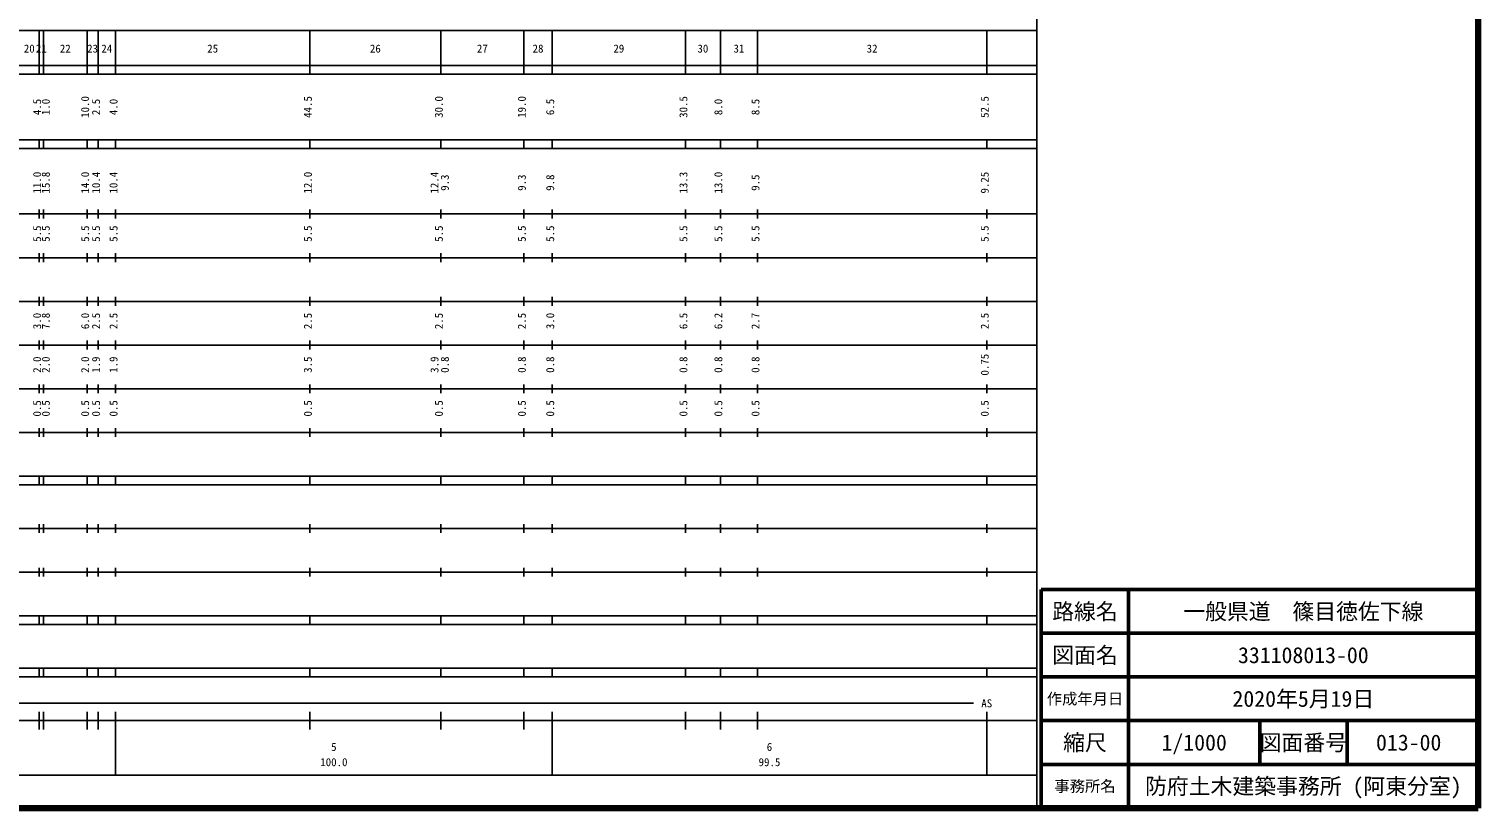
# Model space of a CAD drawing. Units: millimetres on the paper, enlarged 1000 times. Extents: x 40000 to 680000, y 20000 to 380000.
# Drawn here: x 348183 to 680000, y 20000 to 198357 of the extents above; entities that cross this region are included whole.
import ezdxf
from ezdxf.enums import TextEntityAlignment as Align

# ---------------------------------------------------------------- set-up
doc = ezdxf.new("R2010")
doc.units = ezdxf.units.MM
doc.header["$LTSCALE"] = 1000
for name, color, linetype, lineweight in [('M-TTL', 2, 'Continuous', 140), ('M-TTL-BAND', 7, 'Continuous', 25), ('M-TTL-FRAM', 2, 'Continuous', 50), ('M-TTL-LINE', 7, 'Continuous', 50)]:
    doc.layers.add(name, color=color, linetype=linetype, lineweight=lineweight)
doc.layers.add('M-TTL-TXT', color=7, linetype='Continuous')
doc.styles.add('ＭＳ ゴシック', font='')
doc.styles.get('ＭＳ ゴシック').set_extended_font_data('MS Gothic')

msp = doc.modelspace()

# ---------------------------------------------------------------- linework, layer by layer
at = {"layer": 'M-TTL'}
for p, q in [((680000, 20000), (680000, 380000)), ((40000, 20000), (680000, 20000))]:
    msp.add_line(p, q, dxfattribs=at)
at = {"layer": 'M-TTL-BAND'}
for p, q in [((579000, 20000), (579000, 370000)), ((68000, 198000), (579000, 198000)), ((350500, 188000), (350500, 198000)), ((351500, 188000), (351500, 198000)), ((361500, 188000), (361500, 198000)), ((364000, 188000), (364000, 198000)), ((368000, 188000), (368000, 198000)), ((412500, 188000), (412500, 198000)), ((442500, 188000), (442500, 198000)), ((461500, 188000), (461500, 198000)), ((468000, 188000), (468000, 198000)), ((498500, 188000), (498500, 198000)), ((506500, 188000), (506500, 198000)), ((515000, 188000), (515000, 198000)), ((567500, 188000), (567500, 198000)), ((40000, 190000), (579000, 190000)), ((40000, 188000), (579000, 188000)), ((40000, 173000), (579000, 173000)), ((40000, 173000), (579000, 173000)), ((350500, 171000), (350500, 173000)), ((351500, 171000), (351500, 173000)), ((361500, 171000), (361500, 173000)), ((364000, 171000), (364000, 173000)), ((368000, 171000), (368000, 173000)), ((412500, 171000), (412500, 173000)), ((442500, 171000), (442500, 173000)), ((461500, 171000), (461500, 173000)), ((468000, 171000), (468000, 173000)), ((498500, 171000), (498500, 173000)), ((506500, 171000), (506500, 173000)), ((515000, 171000), (515000, 173000)), ((567500, 171000), (567500, 173000)), ((40000, 171000), (579000, 171000)), ((40000, 171000), (579000, 171000)), ((40000, 156000), (579000, 156000)), ((40000, 156000), (579000, 156000)), ((350500, 155000), (350500, 157000)), ((351500, 155000), (351500, 157000)), ((361500, 155000), (361500, 157000)), ((364000, 155000), (364000, 157000)), ((368000, 155000), (368000, 157000)), ((412500, 155000), (412500, 157000)), ((442500, 155000), (442500, 157000)), ((461500, 155000), (461500, 157000)), ((468000, 155000), (468000, 157000)), ((498500, 155000), (498500, 157000)), ((506500, 155000), (506500, 157000)), ((515000, 155000), (515000, 157000)), ((567500, 155000), (567500, 157000)), ((46000, 146000), (579000, 146000)), ((46000, 146000), (579000, 146000)), ((350500, 145000), (350500, 147000)), ((351500, 145000), (351500, 147000)), ((361500, 145000), (361500, 147000)), ((364000, 145000), (364000, 147000)), ((368000, 145000), (368000, 147000)), ((412500, 145000), (412500, 147000)), ((442500, 145000), (442500, 147000)), ((461500, 145000), (461500, 147000)), ((468000, 145000), (468000, 147000)), ((498500, 145000), (498500, 147000)), ((506500, 145000), (506500, 147000)), ((515000, 145000), (515000, 147000)), ((567500, 145000), (567500, 147000)), ((350500, 135000), (350500, 137000)), ((351500, 135000), (351500, 137000)), ((361500, 135000), (361500, 137000)), ((364000, 135000), (364000, 137000)), ((368000, 135000), (368000, 137000)), ((412500, 135000), (412500, 137000)), ((442500, 135000), (442500, 137000)), ((461500, 135000), (461500, 137000)), ((468000, 135000), (468000, 137000)), ((498500, 135000), (498500, 137000)), ((506500, 135000), (506500, 137000)), ((515000, 135000), (515000, 137000)), ((567500, 135000), (567500, 137000)), ((52000, 136000), (579000, 136000)), ((52000, 136000), (579000, 136000)), ((350500, 125000), (350500, 127000)), ((351500, 125000), (351500, 127000)), ((361500, 125000), (361500, 127000)), ((364000, 125000), (364000, 127000)), ((368000, 125000), (368000, 127000)), ((412500, 125000), (412500, 127000)), ((442500, 125000), (442500, 127000)), ((461500, 125000), (461500, 127000)), ((468000, 125000), (468000, 127000)), ((498500, 125000), (498500, 127000)), ((506500, 125000), (506500, 127000)), ((515000, 125000), (515000, 127000)), ((567500, 125000), (567500, 127000)), ((46000, 126000), (579000, 126000)), ((46000, 126000), (579000, 126000)), ((350500, 115000), (350500, 117000)), ((351500, 115000), (351500, 117000)), ((361500, 115000), (361500, 117000)), ((364000, 115000), (364000, 117000)), ((368000, 115000), (368000, 117000)), ((412500, 115000), (412500, 117000)), ((442500, 115000), (442500, 117000)), ((461500, 115000), (461500, 117000)), ((468000, 115000), (468000, 117000)), ((498500, 115000), (498500, 117000)), ((506500, 115000), (506500, 117000)), ((515000, 115000), (515000, 117000)), ((567500, 115000), (567500, 117000)), ((52000, 116000), (579000, 116000)), ((52000, 116000), (579000, 116000)), ((350500, 105000), (350500, 107000)), ((351500, 105000), (351500, 107000)), ((361500, 105000), (361500, 107000)), ((364000, 105000), (364000, 107000)), ((368000, 105000), (368000, 107000)), ((412500, 105000), (412500, 107000)), ((442500, 105000), (442500, 107000)), ((461500, 105000), (461500, 107000)), ((468000, 105000), (468000, 107000)), ((498500, 105000), (498500, 107000)), ((506500, 105000), (506500, 107000)), ((515000, 105000), (515000, 107000)), ((567500, 105000), (567500, 107000)), ((46000, 106000), (579000, 106000)), ((46000, 106000), (579000, 106000)), ((40000, 96000), (579000, 96000)), ((40000, 96000), (579000, 96000)), ((40000, 94000), (579000, 94000)), ((40000, 94000), (579000, 94000)), ((350500, 94000), (350500, 96000)), ((351500, 94000), (351500, 96000)), ((361500, 94000), (361500, 96000)), ((364000, 94000), (364000, 96000)), ((368000, 94000), (368000, 96000)), ((412500, 94000), (412500, 96000)), ((442500, 94000), (442500, 96000)), ((461500, 94000), (461500, 96000)), ((468000, 94000), (468000, 96000)), ((498500, 94000), (498500, 96000)), ((506500, 94000), (506500, 96000)), ((515000, 94000), (515000, 96000)), ((567500, 94000), (567500, 96000)), ((49000, 84000), (579000, 84000)), ((49000, 84000), (579000, 84000)), ((350500, 83000), (350500, 85000)), ((351500, 83000), (351500, 85000)), ((361500, 83000), (361500, 85000)), ((364000, 83000), (364000, 85000)), ((368000, 83000), (368000, 85000)), ((412500, 83000), (412500, 85000)), ((442500, 83000), (442500, 85000)), ((461500, 83000), (461500, 85000)), ((468000, 83000), (468000, 85000)), ((498500, 83000), (498500, 85000)), ((506500, 83000), (506500, 85000)), ((515000, 83000), (515000, 85000)), ((567500, 83000), (567500, 85000)), ((40000, 74000), (579000, 74000)), ((40000, 74000), (579000, 74000)), ((350500, 73000), (350500, 75000)), ((351500, 73000), (351500, 75000)), ((361500, 73000), (361500, 75000)), ((364000, 73000), (364000, 75000)), ((368000, 73000), (368000, 75000)), ((412500, 73000), (412500, 75000)), ((442500, 73000), (442500, 75000)), ((461500, 73000), (461500, 75000)), ((468000, 73000), (468000, 75000)), ((498500, 73000), (498500, 75000)), ((506500, 73000), (506500, 75000)), ((515000, 73000), (515000, 75000)), ((567500, 73000), (567500, 75000)), ((40000, 64000), (579000, 64000)), ((40000, 64000), (579000, 64000)), ((350500, 62000), (350500, 64000)), ((351500, 62000), (351500, 64000)), ((361500, 62000), (361500, 64000)), ((364000, 62000), (364000, 64000)), ((368000, 62000), (368000, 64000)), ((412500, 62000), (412500, 64000)), ((442500, 62000), (442500, 64000)), ((461500, 62000), (461500, 64000)), ((468000, 62000), (468000, 64000)), ((498500, 62000), (498500, 64000)), ((506500, 62000), (506500, 64000)), ((515000, 62000), (515000, 64000)), ((567500, 62000), (567500, 64000)), ((40000, 62000), (579000, 62000)), ((40000, 62000), (579000, 62000)), ((40000, 52000), (579000, 52000)), ((40000, 52000), (579000, 52000)), ((40000, 50000), (579000, 50000)), ((40000, 50000), (579000, 50000)), ((350500, 50000), (350500, 52000)), ((351500, 50000), (351500, 52000)), ((361500, 50000), (361500, 52000)), ((364000, 50000), (364000, 52000)), ((368000, 50000), (368000, 52000)), ((412500, 50000), (412500, 52000)), ((442500, 50000), (442500, 52000)), ((461500, 50000), (461500, 52000)), ((468000, 50000), (468000, 52000)), ((498500, 50000), (498500, 52000)), ((506500, 50000), (506500, 52000)), ((515000, 50000), (515000, 52000)), ((567500, 50000), (567500, 52000)), ((111763, 44000), (564500, 44000)), ((40000, 40000), (579000, 40000)), ((40000, 40000), (579000, 40000)), ((350500, 38000), (350500, 42000)), ((351500, 38000), (351500, 42000)), ((361500, 38000), (361500, 42000)), ((364000, 38000), (364000, 42000)), ((368000, 27500), (368000, 42000)), ((412500, 38000), (412500, 42000)), ((442500, 38000), (442500, 42000)), ((461500, 38000), (461500, 42000)), ((468000, 27500), (468000, 42000)), ((498500, 38000), (498500, 42000)), ((506500, 38000), (506500, 42000)), ((515000, 38000), (515000, 42000)), ((567500, 27500), (567500, 42000)), ((68000, 27500), (579000, 27500))]:
    msp.add_line(p, q, dxfattribs=at)
at = {"layer": 'M-TTL-FRAM'}
for p, q in [((680000, 70000), (580000, 70000)), ((580000, 70000), (580000, 20000))]:
    msp.add_line(p, q, dxfattribs=at)
at = {"layer": 'M-TTL-LINE'}
for p, q in [((600000, 70000), (600000, 20000)), ((680000, 60000), (580000, 60000)), ((680000, 50000), (580000, 50000)), ((680000, 40000), (580000, 40000)), ((630000, 40000), (630000, 30000)), ((650000, 40000), (650000, 30000)), ((680000, 30000), (580000, 30000))]:
    msp.add_line(p, q, dxfattribs=at)

# ---------------------------------------------------------------- texts
at = {"layer": 'M-TTL-BAND', "style": 'ＭＳ ゴシック'}
for s, p in [('20', (348250, 192405)), ('21', (351000, 192405)), ('22', (356500, 192405)), ('23', (362750, 192405)), ('24', (366000, 192405)), ('25', (390250, 192405)), ('26', (427500, 192405)), ('27', (452000, 192405)), ('28', (464750, 192405)), ('29', (483250, 192405)), ('30', (502500, 192405)), ('31', (510750, 192405)), ('32', (541250, 192405)), ('AS', (567500, 42500)), ('5', (418000, 32523)), ('6', (517750, 32523)), ('100.0', (418000, 29033)), ('99.5', (517750, 29033))]:
    msp.add_text(s, height=1833, dxfattribs=at).set_placement(p, align=Align.BOTTOM_CENTER)
for s, p in [('10.0', (362500, 180500)), ('44.5', (413500, 180500)), ('30.0', (443500, 180500)), ('19.0', (462500, 180500)), ('30.5', (499500, 180500)), ('52.5', (568500, 180500)), ('4.5', (351500, 180500)), ('1.0', (353494, 180500)), ('2.5', (365000, 180500)), ('4.0', (369000, 180500)), ('6.5', (469000, 180500)), ('8.0', (507500, 180500)), ('8.5', (516000, 180500)), ('11.0', (351500, 163174)), ('15.8', (353494, 163174)), ('14.0', (362500, 163174)), ('10.4', (365000, 163174)), ('10.4', (369000, 163174)), ('12.0', (413500, 163174)), ('12.4', (442500, 163174)), ('9.3', (444870, 163174)), ('9.3', (462500, 163174)), ('9.8', (469000, 163174)), ('13.3', (499500, 163174)), ('13.0', (507500, 163174)), ('9.5', (516000, 163174)), ('9.25', (568500, 163174)), ('5.5', (351500, 151500)), ('5.5', (353494, 151500)), ('5.5', (362500, 151500)), ('5.5', (365000, 151500)), ('5.5', (369000, 151500)), ('5.5', (413500, 151500)), ('5.5', (443500, 151500)), ('5.5', (462500, 151500)), ('5.5', (469000, 151500)), ('5.5', (499500, 151500)), ('5.5', (507500, 151500)), ('5.5', (516000, 151500)), ('5.5', (568500, 151500)), ('3.0', (351500, 131500)), ('7.8', (353494, 131500)), ('6.0', (362500, 131500)), ('2.5', (365000, 131500)), ('2.5', (369000, 131500)), ('2.5', (413500, 131500)), ('2.5', (443500, 131500)), ('2.5', (462500, 131500)), ('3.0', (469000, 131500)), ('6.5', (499500, 131500)), ('6.2', (507500, 131500)), ('2.7', (516000, 131500)), ('2.5', (568500, 131500)), ('2.0', (351500, 121500)), ('2.0', (353494, 121500)), ('2.0', (362500, 121500)), ('1.9', (365000, 121500)), ('1.9', (369000, 121500)), ('3.5', (413500, 121500)), ('3.9', (442500, 121500)), ('0.8', (444870, 121500)), ('0.8', (462500, 121500)), ('0.8', (469000, 121500)), ('0.8', (499500, 121500)), ('0.8', (507500, 121500)), ('0.8', (516000, 121500)), ('0.75', (568500, 121500)), ('0.5', (351500, 111500)), ('0.5', (353494, 111500)), ('0.5', (362500, 111500)), ('0.5', (365000, 111500)), ('0.5', (369000, 111500)), ('0.5', (413500, 111500)), ('0.5', (443500, 111500)), ('0.5', (462500, 111500)), ('0.5', (469000, 111500)), ('0.5', (499500, 111500)), ('0.5', (507500, 111500)), ('0.5', (516000, 111500)), ('0.5', (568500, 111500))]:
    msp.add_text(s, height=1833, rotation=90, dxfattribs=at).set_placement(p, align=Align.BOTTOM_CENTER)
at = {"layer": 'M-TTL-TXT', "style": 'ＭＳ ゴシック'}
for s, height, p in [('路線名', 3666, (590000, 65000)), ('路線名', 3666, (590000, 65000)), ('一般県道\u3000篠目徳佐下線', 3666, (640000, 65000)), ('図面名', 3666, (590000, 55000)), ('図面名', 3666, (590000, 55000)), ('331108013-00', 3666, (640000, 55000)), ('作成年月日', 2566, (590000, 45000)), ('作成年月日', 2566, (590000, 45000)), ('2020年5月19日', 3666, (640000, 45000)), ('縮尺', 3666, (590000, 35000)), ('縮尺', 3666, (590000, 35000)), ('1/1000', 3666, (615000, 35000)), ('図面番号', 3666, (640000, 35000)), ('図面番号', 3666, (640000, 35000)), ('013-00', 3666, (664125, 35000)), ('事務所名', 2566, (590000, 25000)), ('事務所名', 2566, (590000, 25000)), ('防府土木建築事務所 (阿東分室)', 3666, (640000, 25000))]:
    msp.add_text(s, height=height, dxfattribs=at).set_placement(p, align=Align.MIDDLE_CENTER)

doc.saveas('drawing.dxf')
